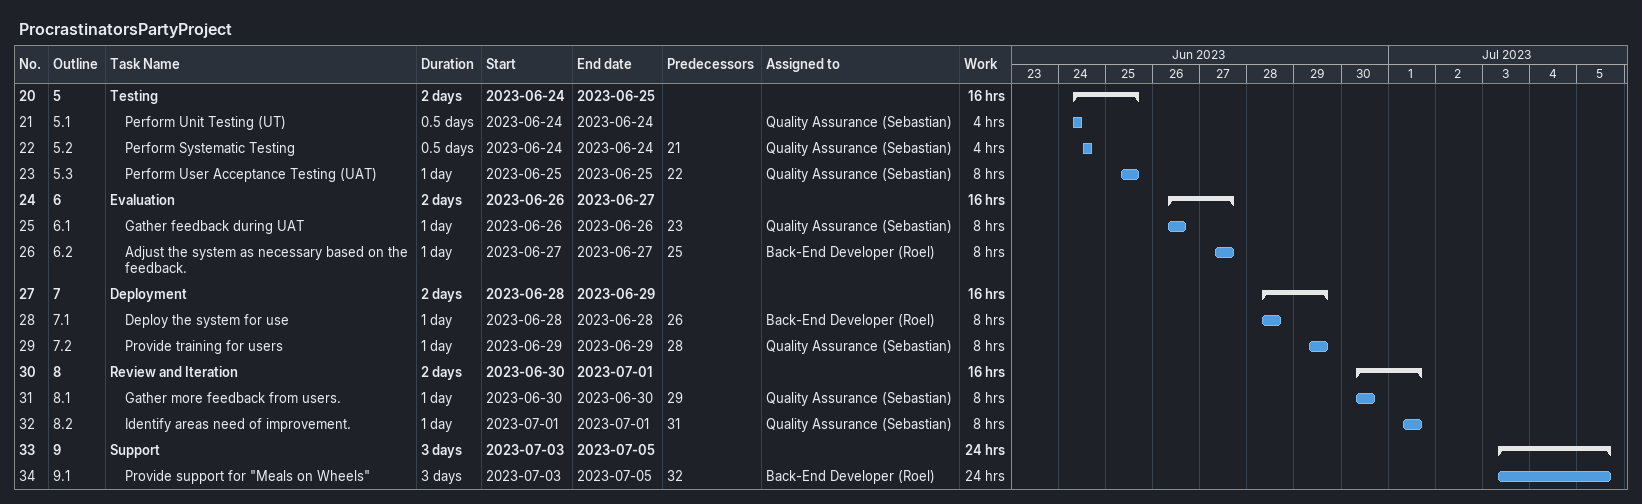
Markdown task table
ProcrastinatorsPartyProject

| ID | WBS | Task | Duration | Start | Finish | Predecessors | Resources | Work (h) |
|---|---|---|---|---|---|---|---|---|
| 20 | 5 | **Testing** | 2d | 2023-06-24 | 2023-06-25 |  |  | 16 |
| 21 | 5.1 | Perform Unit Testing (UT) | 0.5d | 2023-06-24 | 2023-06-24 |  | Quality Assurance (Sebastian) | 4 |
| 22 | 5.2 | Perform Systematic Testing | 0.5d | 2023-06-24 | 2023-06-24 | 21 | Quality Assurance (Sebastian) | 4 |
| 23 | 5.3 | Perform User Acceptance Testing (UAT) | 1d | 2023-06-25 | 2023-06-25 | 22 | Quality Assurance (Sebastian) | 8 |
| 24 | 6 | **Evaluation** | 2d | 2023-06-26 | 2023-06-27 |  |  | 16 |
| 25 | 6.1 | Gather feedback during UAT | 1d | 2023-06-26 | 2023-06-26 | 23 | Quality Assurance (Sebastian) | 8 |
| 26 | 6.2 | Adjust the system as necessary based on the feedback. | 1d | 2023-06-27 | 2023-06-27 | 25 | Back-End Developer (Roel) | 8 |
| 27 | 7 | **Deployment** | 2d | 2023-06-28 | 2023-06-29 |  |  | 16 |
| 28 | 7.1 | Deploy the system for use | 1d | 2023-06-28 | 2023-06-28 | 26 | Back-End Developer (Roel) | 8 |
| 29 | 7.2 | Provide training for users | 1d | 2023-06-29 | 2023-06-29 | 28 | Quality Assurance (Sebastian) | 8 |
| 30 | 8 | **Review and Iteration** | 2d | 2023-06-30 | 2023-07-01 |  |  | 16 |
| 31 | 8.1 | Gather more feedback from users. | 1d | 2023-06-30 | 2023-06-30 | 29 | Quality Assurance (Sebastian) | 8 |
| 32 | 8.2 | Identify areas need of improvement. | 1d | 2023-07-01 | 2023-07-01 | 31 | Quality Assurance (Sebastian) | 8 |
| 33 | 9 | **Support** | 3d | 2023-07-03 | 2023-07-05 |  |  | 24 |
| 34 | 9.1 | Provide support for "Meals on Wheels" | 3d | 2023-07-03 | 2023-07-05 | 32 | Back-End Developer (Roel) | 24 |
